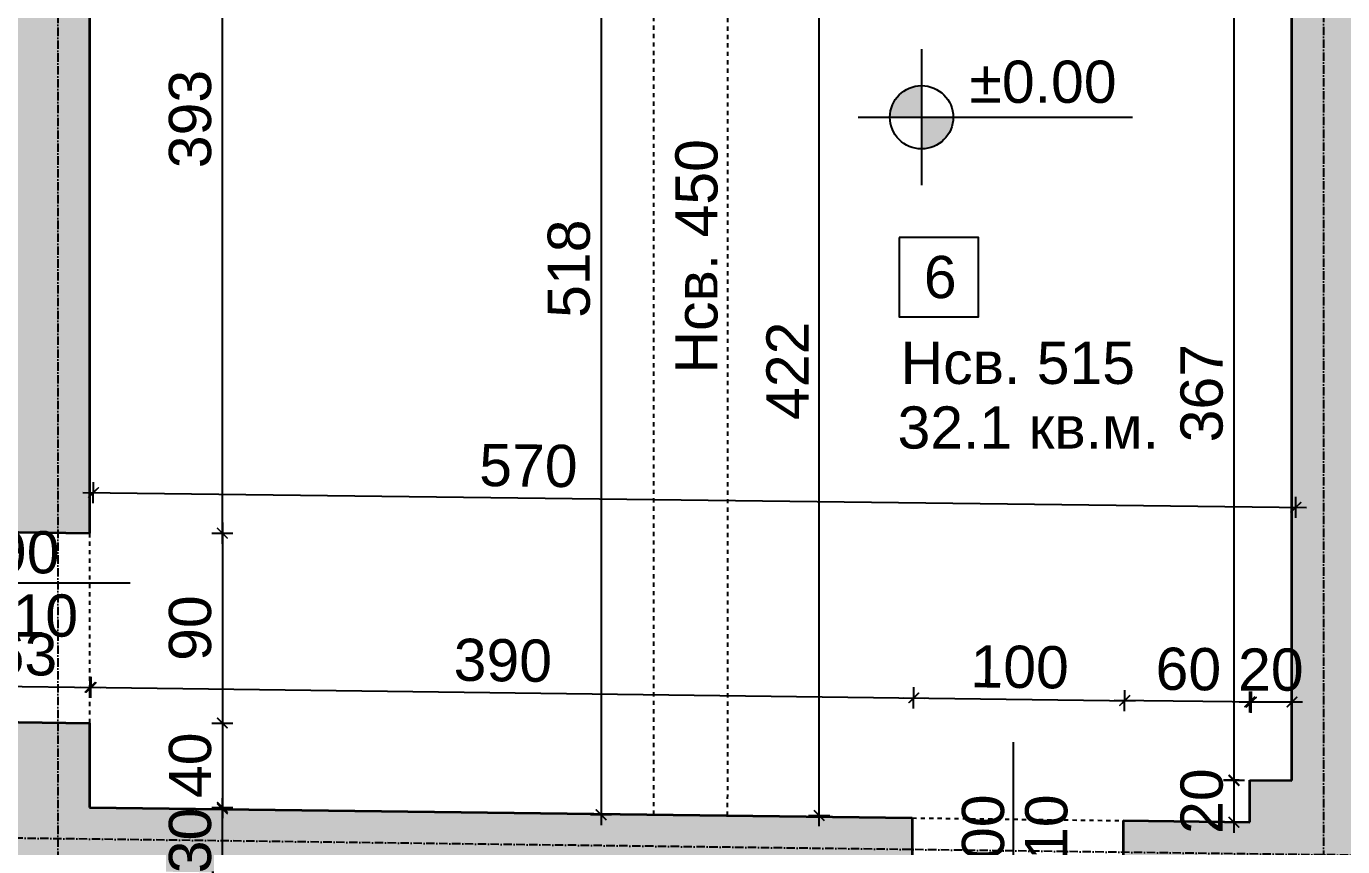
# Model space of a CAD drawing. Header units: inches. Extents: x -72385 to 39588, y -6525 to 66685.
# Drawn here: x -47170 to -46546, y 23440 to 23829 of the extents above; entities that cross this region are included whole.
import ezdxf

# ---------------------------------------------------------------- set-up
doc = ezdxf.new("R2010")
doc.units = ezdxf.units.IN
doc.header["$MEASUREMENT"] = 0
doc.linetypes.add('DashDot', pattern=[0.6, 0.4, -0.1, 0, -0.1])
doc.linetypes.add('Hidden', pattern=[0.4, 0.2, -0.2])
for name, color, linetype, lineweight in [('Надписи Hсв', 252, 'Continuous', 25), ('Надписи врати', 252, 'Continuous', 25), ('Надписи коти вътрешни', 252, 'Continuous', 25), ('Надписи нива', 252, 'Continuous', 25), ('Надписи номера на пом.', 252, 'Continuous', 25), ('Надписи площ', 252, 'Continuous', 25), ('Оси', 252, 'DashDot', 25), ('Пунктир', 253, 'Hidden', 25), ('Разрезни линии', 7, 'Continuous', 35), ('Щрих стени', 254, 'Continuous', 25)]:
    doc.layers.add(name, color=color, linetype=linetype, lineweight=lineweight)
doc.styles.add('Arial Regular', font='arial.ttf')
doc.styles.get("Standard").update_dxf_attribs({"font": 'arial.ttf'})
doc.dimstyles.new('Annotative', dxfattribs={"dimscale": 0, "dimtxt": 20, "dimasz": 5, "dimexe": 5, "dimexo": 5, "dimgap": 5, "dimtad": 1, "dimdec": 0, "dimzin": 0, "dimdsep": 46, "dimtxsty": 'Standard', "dimblk": 'ARCHTICK', "dimcen": 5, "dimdle": 5, "dimadec": 0, "dimazin": 0, "dimtfac": 1, "dimtdec": 0, "dimtofl": 0, "dimtmove": 0, "dimatfit": 3, "dimldrblk": 'ARCHTICK', "dimfxl": 5, "dimfxlon": 1, "dimtolj": 1, "dimtzin": 0, "dimarcsym": 1})

# ---------------------------------------------------------------- blocks, each defined once
blk = doc.blocks.new('_ArchTick')
at = {"color": 0, "linetype": 'ByBlock', "const_width": 0.15}
blk.add_lwpolyline([(-0.5, -0.5), (0.5, 0.5)], dxfattribs=at)
blk = doc.blocks.new('*D8171')
at = {"layer": 'Defpoints', "color": 0, "ltscale": 50, "transparency": 16777216}
for p in [(-46568, 23601.28), (-47139.84, 23459.03), (-46569.84, 23452.03)]:
    blk.add_point(p, dxfattribs=at)
at = {"layer": 'Надписи коти вътрешни', "color": 0, "lineweight": -2, "ltscale": 50, "transparency": 16777216}
for p, q in [((-47143, 23608.34), (-46563, 23601.22)), ((-47138.07, 23603.28), (-47137.94, 23613.28)), ((-46568.07, 23596.28), (-46567.94, 23606.28))]:
    blk.add_line(p, q, dxfattribs=at)
at = {"layer": 'Надписи коти вътрешни', "color": 0, "lineweight": -2, "ltscale": 50, "transparency": 16777216, "xscale": 5, "yscale": 5, "zscale": 5}
for p, rotation in [((-47138, 23608.28), 179.296269993362), ((-46568, 23601.28), 359.296269993362)]:
    blk.add_blockref('_ArchTick', p, dxfattribs=dict(at, rotation=rotation))
at = {"layer": 'Надписи коти вътрешни', "color": 0, "ltscale": 50, "transparency": 16777216, "insert": (-46931.8, 23620.96), "char_height": 20, "attachment_point": 5, "rotation": 359.29627}
blk.add_mtext('\\A1;570', dxfattribs=at)
blk = doc.blocks.new('*D2458')
at = {"layer": 'Defpoints', "color": 0, "ltscale": 50, "transparency": 16777216}
for p in [(-46749.11, 23510.97), (-47139.84, 23459.03), (-46749.84, 23454.06)]:
    blk.add_point(p, dxfattribs=at)
at = {"layer": 'Надписи коти вътрешни', "color": 0, "lineweight": -2, "ltscale": 50, "transparency": 16777216}
for p, q in [((-47139.18, 23510.94), (-47139.05, 23520.94)), ((-47144.11, 23516), (-46744.11, 23510.91)), ((-46749.18, 23505.98), (-46749.05, 23515.97))]:
    blk.add_line(p, q, dxfattribs=at)
at = {"layer": 'Надписи коти вътрешни', "color": 0, "lineweight": -2, "ltscale": 50, "transparency": 16777216, "xscale": 5, "yscale": 5, "zscale": 5}
for p, rotation in [((-47139.11, 23515.94), 179.2706286525463), ((-46749.11, 23510.97), 359.2706286525462)]:
    blk.add_blockref('_ArchTick', p, dxfattribs=dict(at, rotation=rotation))
at = {"layer": 'Надписи коти вътрешни', "color": 0, "ltscale": 50, "transparency": 16777216, "insert": (-46943.92, 23528.67), "char_height": 20, "attachment_point": 5, "rotation": 359.27063}
blk.add_mtext('\\A1;390', dxfattribs=at)
blk = doc.blocks.new('*D2459')
at = {"layer": 'Defpoints', "color": 0, "ltscale": 50, "transparency": 16777216}
for p in [(-46649.12, 23509.7), (-46749.84, 23454.06), (-46649.85, 23452.79)]:
    blk.add_point(p, dxfattribs=at)
at = {"layer": 'Надписи коти вътрешни', "color": 0, "lineweight": -2, "ltscale": 50, "transparency": 16777216}
for p, q in [((-46749.18, 23505.98), (-46749.05, 23515.97)), ((-46649.18, 23504.7), (-46649.06, 23514.7)), ((-46754.11, 23511.04), (-46644.12, 23509.64))]:
    blk.add_line(p, q, dxfattribs=at)
at = {"layer": 'Надписи коти вътрешни', "color": 0, "lineweight": -2, "ltscale": 50, "transparency": 16777216, "xscale": 5, "yscale": 5, "zscale": 5}
for p, rotation in [((-46749.11, 23510.97), 179.2706276494458), ((-46649.12, 23509.7), 359.2706276494458)]:
    blk.add_blockref('_ArchTick', p, dxfattribs=dict(at, rotation=rotation))
at = {"layer": 'Надписи коти вътрешни', "color": 0, "ltscale": 50, "transparency": 16777216, "insert": (-46698.92, 23525.55), "char_height": 20, "attachment_point": 5, "rotation": 359.27063}
blk.add_mtext('\\A1;100', dxfattribs=at)
blk = doc.blocks.new('*D2460')
at = {"layer": 'Defpoints', "color": 0, "ltscale": 50, "transparency": 16777216}
for p in [(-46649.11, 23509.7), (-46649.84, 23452.79), (-46589.84, 23452.03)]:
    blk.add_point(p, dxfattribs=at)
at = {"layer": 'Надписи коти вътрешни', "color": 0, "lineweight": -2, "ltscale": 50, "transparency": 16777216}
for p, q in [((-46649.18, 23504.7), (-46649.05, 23514.7)), ((-46584.11, 23508.87), (-46654.11, 23509.77)), ((-46589.18, 23503.94), (-46589.05, 23513.94))]:
    blk.add_line(p, q, dxfattribs=at)
at = {"layer": 'Надписи коти вътрешни', "color": 0, "lineweight": -2, "ltscale": 50, "transparency": 16777216, "xscale": 5, "yscale": 5, "zscale": 5}
for p, rotation in [((-46649.11, 23509.7), 179.2706286525496), ((-46589.11, 23508.94), 359.2706286525496)]:
    blk.add_blockref('_ArchTick', p, dxfattribs=dict(at, rotation=rotation))
at = {"layer": 'Надписи коти вътрешни', "color": 0, "ltscale": 50, "transparency": 16777216, "insert": (-46618.92, 23524.53), "char_height": 20, "attachment_point": 5, "rotation": 359.27063}
blk.add_mtext('\\A1;60', dxfattribs=at)
blk = doc.blocks.new('*D2461')
at = {"layer": 'Defpoints', "color": 0, "ltscale": 50, "transparency": 16777216}
for p in [(-46569.84, 23509.04), (-46589.84, 23472.03), (-46569.84, 23471.77)]:
    blk.add_point(p, dxfattribs=at)
at = {"layer": 'Надписи коти вътрешни', "color": 0, "lineweight": -2, "ltscale": 50, "transparency": 16777216}
for p, q in [((-46594.84, 23509.04), (-46564.84, 23509.04)), ((-46589.84, 23504.04), (-46589.84, 23514.04)), ((-46569.84, 23504.04), (-46569.84, 23514.04))]:
    blk.add_line(p, q, dxfattribs=at)
at = {"layer": 'Надписи коти вътрешни', "color": 0, "lineweight": -2, "ltscale": 50, "transparency": 16777216, "xscale": 5, "yscale": 5, "zscale": 5, "rotation": 180}
blk.add_blockref('_ArchTick', (-46589.84, 23509.04), dxfattribs=at)
at = {"layer": 'Надписи коти вътрешни', "color": 0, "lineweight": -2, "ltscale": 50, "transparency": 16777216, "xscale": 5, "yscale": 5, "zscale": 5}
blk.add_blockref('_ArchTick', (-46569.84, 23509.04), dxfattribs=at)
at = {"layer": 'Надписи коти вътрешни', "color": 0, "ltscale": 50, "transparency": 16777216, "insert": (-46579.84, 23524.25), "char_height": 20, "attachment_point": 5}
blk.add_mtext('\\A1;20', dxfattribs=at)
blk = doc.blocks.new('*D7400')
at = {"layer": 'Defpoints', "color": 0, "ltscale": 50, "transparency": 16777216}
for p in [(-47139.84, 23981.57), (-47076.9, 23981.57), (-47139.84, 23589.04)]:
    blk.add_point(p, dxfattribs=at)
at = {"layer": 'Надписи коти вътрешни', "color": 0, "lineweight": -2, "ltscale": 50, "transparency": 16777216}
for p, q in [((-47076.9, 23584.04), (-47076.9, 23986.57)), ((-47081.9, 23981.57), (-47071.9, 23981.57)), ((-47081.9, 23589.04), (-47071.9, 23589.04))]:
    blk.add_line(p, q, dxfattribs=at)
at = {"layer": 'Надписи коти вътрешни', "color": 0, "lineweight": -2, "ltscale": 50, "transparency": 16777216, "xscale": 5, "yscale": 5, "zscale": 5}
for p, rotation in [((-47076.9, 23981.57), 90), ((-47076.9, 23589.04), 270)]:
    blk.add_blockref('_ArchTick', p, dxfattribs=dict(at, rotation=rotation))
at = {"layer": 'Надписи коти вътрешни', "color": 0, "ltscale": 50, "transparency": 16777216, "insert": (-47092.11, 23785.3), "char_height": 20, "attachment_point": 5, "rotation": 90}
blk.add_mtext('\\A1;393', dxfattribs=at)
blk = doc.blocks.new('*D2462')
at = {"layer": 'Defpoints', "color": 0, "ltscale": 50, "transparency": 16777216}
for p in [(-46870.47, 23973.14), (-46897.34, 23455.59), (-46869.84, 23455.59)]:
    blk.add_point(p, dxfattribs=at)
at = {"layer": 'Надписи коти вътрешни', "color": 0, "lineweight": -2, "ltscale": 50, "transparency": 16777216}
for p, q in [((-46897.34, 23978.14), (-46897.34, 23450.59)), ((-46892.34, 23973.14), (-46902.34, 23973.14)), ((-46892.34, 23455.59), (-46902.34, 23455.59))]:
    blk.add_line(p, q, dxfattribs=at)
at = {"layer": 'Надписи коти вътрешни', "color": 0, "lineweight": -2, "ltscale": 50, "transparency": 16777216, "xscale": 5, "yscale": 5, "zscale": 5}
for p, rotation in [((-46897.34, 23973.14), 90), ((-46897.34, 23455.59), 270)]:
    blk.add_blockref('_ArchTick', p, dxfattribs=dict(at, rotation=rotation))
at = {"layer": 'Надписи коти вътрешни', "color": 0, "ltscale": 50, "transparency": 16777216, "insert": (-46912.55, 23714.37), "char_height": 20, "attachment_point": 5, "rotation": 90}
blk.add_mtext('\\A1;518', dxfattribs=at)
blk = doc.blocks.new('*D2463')
at = {"layer": 'Defpoints', "color": 0, "ltscale": 50, "transparency": 16777216}
for p in [(-46837.19, 23876.75), (-46793.97, 23876.75), (-46839.84, 23455.21)]:
    blk.add_point(p, dxfattribs=at)
at = {"layer": 'Надписи коти вътрешни', "color": 0, "lineweight": -2, "ltscale": 50, "transparency": 16777216}
for p, q in [((-46798.97, 23876.75), (-46788.97, 23876.75)), ((-46793.97, 23450.21), (-46793.97, 23881.75)), ((-46798.97, 23455.21), (-46788.97, 23455.21))]:
    blk.add_line(p, q, dxfattribs=at)
at = {"layer": 'Надписи коти вътрешни', "color": 0, "lineweight": -2, "ltscale": 50, "transparency": 16777216, "xscale": 5, "yscale": 5, "zscale": 5}
for p, rotation in [((-46793.97, 23876.75), 90), ((-46793.97, 23455.21), 270)]:
    blk.add_blockref('_ArchTick', p, dxfattribs=dict(at, rotation=rotation))
at = {"layer": 'Надписи коти вътрешни', "color": 0, "ltscale": 50, "transparency": 16777216, "insert": (-46809.01, 23665.98), "char_height": 20, "attachment_point": 5, "rotation": 90}
blk.add_mtext('\\A1;422', dxfattribs=at)
blk = doc.blocks.new('*D2399')
at = {"layer": 'Defpoints', "color": 0, "ltscale": 50, "transparency": 16777216}
for p in [(-46569.84, 23839.01), (-46597.34, 23471.77), (-46569.84, 23471.77)]:
    blk.add_point(p, dxfattribs=at)
at = {"layer": 'Надписи коти вътрешни', "color": 0, "lineweight": -2, "ltscale": 50, "transparency": 16777216}
for p, q in [((-46592.34, 23839.01), (-46602.34, 23839.01)), ((-46597.34, 23844.01), (-46597.34, 23466.77)), ((-46592.34, 23471.77), (-46602.34, 23471.77))]:
    blk.add_line(p, q, dxfattribs=at)
at = {"layer": 'Надписи коти вътрешни', "color": 0, "lineweight": -2, "ltscale": 50, "transparency": 16777216, "xscale": 5, "yscale": 5, "zscale": 5}
for p, rotation in [((-46597.34, 23839.01), 90), ((-46597.34, 23471.77), 270)]:
    blk.add_blockref('_ArchTick', p, dxfattribs=dict(at, rotation=rotation))
at = {"layer": 'Надписи коти вътрешни', "color": 0, "ltscale": 50, "transparency": 16777216, "insert": (-46612.56, 23655.39), "char_height": 20, "attachment_point": 5, "rotation": 90}
blk.add_mtext('\\A1;367', dxfattribs=at)
blk = doc.blocks.new('*D2400')
at = {"layer": 'Defpoints', "color": 0, "ltscale": 50, "transparency": 16777216}
for p in [(-46589.84, 23472.03), (-46597.34, 23452.03), (-46589.84, 23452.03)]:
    blk.add_point(p, dxfattribs=at)
at = {"layer": 'Надписи коти вътрешни', "color": 0, "lineweight": -2, "ltscale": 50, "transparency": 16777216}
for p, q in [((-46597.34, 23477.03), (-46597.34, 23447.03)), ((-46594.84, 23472.03), (-46602.34, 23472.03)), ((-46594.84, 23452.03), (-46602.34, 23452.03))]:
    blk.add_line(p, q, dxfattribs=at)
at = {"layer": 'Надписи коти вътрешни', "color": 0, "lineweight": -2, "ltscale": 50, "transparency": 16777216, "xscale": 5, "yscale": 5, "zscale": 5}
for p, rotation in [((-46597.34, 23472.03), 90), ((-46597.34, 23452.03), 270)]:
    blk.add_blockref('_ArchTick', p, dxfattribs=dict(at, rotation=rotation))
at = {"layer": 'Надписи коти вътрешни', "color": 0, "ltscale": 50, "transparency": 16777216, "insert": (-46612.55, 23462.03), "char_height": 20, "attachment_point": 5, "rotation": 90}
blk.add_mtext('\\A1;20', dxfattribs=at)
blk = doc.blocks.new('*D7399')
at = {"layer": 'Defpoints', "color": 0, "ltscale": 50, "transparency": 16777216}
for p in [(-47139.84, 23589.04), (-47139.84, 23499.03), (-47076.9, 23499.03)]:
    blk.add_point(p, dxfattribs=at)
at = {"layer": 'Надписи коти вътрешни', "color": 0, "lineweight": -2, "ltscale": 50, "transparency": 16777216}
for p, q in [((-47081.9, 23589.04), (-47071.9, 23589.04)), ((-47076.9, 23594.04), (-47076.9, 23494.03)), ((-47081.9, 23499.03), (-47071.9, 23499.03))]:
    blk.add_line(p, q, dxfattribs=at)
at = {"layer": 'Надписи коти вътрешни', "color": 0, "lineweight": -2, "ltscale": 50, "transparency": 16777216, "xscale": 5, "yscale": 5, "zscale": 5}
for p, rotation in [((-47076.9, 23589.04), 90), ((-47076.9, 23499.03), 270)]:
    blk.add_blockref('_ArchTick', p, dxfattribs=dict(at, rotation=rotation))
at = {"layer": 'Надписи коти вътрешни', "color": 0, "ltscale": 50, "transparency": 16777216, "insert": (-47092.11, 23544.03), "char_height": 20, "attachment_point": 5, "rotation": 90}
blk.add_mtext('\\A1;90', dxfattribs=at)
blk = doc.blocks.new('*D7398')
at = {"layer": 'Defpoints', "color": 0, "ltscale": 50, "transparency": 16777216}
for p in [(-47139.84, 23499.03), (-47139.84, 23459.03), (-47076.9, 23459.03)]:
    blk.add_point(p, dxfattribs=at)
at = {"layer": 'Надписи коти вътрешни', "color": 0, "lineweight": -2, "ltscale": 50, "transparency": 16777216}
for p, q in [((-47076.9, 23504.03), (-47076.9, 23454.03)), ((-47081.9, 23499.03), (-47071.9, 23499.03)), ((-47081.9, 23459.03), (-47071.9, 23459.03))]:
    blk.add_line(p, q, dxfattribs=at)
at = {"layer": 'Надписи коти вътрешни', "color": 0, "lineweight": -2, "ltscale": 50, "transparency": 16777216, "xscale": 5, "yscale": 5, "zscale": 5}
for p, rotation in [((-47076.9, 23499.03), 90), ((-47076.9, 23459.03), 270)]:
    blk.add_blockref('_ArchTick', p, dxfattribs=dict(at, rotation=rotation))
at = {"layer": 'Надписи коти вътрешни', "color": 0, "ltscale": 50, "transparency": 16777216, "insert": (-47092.11, 23479.03), "char_height": 20, "attachment_point": 5, "rotation": 90}
blk.add_mtext('\\A1;40', dxfattribs=at)
blk = doc.blocks.new('*D2770')
at = {"layer": 'Defpoints', "color": 0, "ltscale": 50, "transparency": 16777216}
for p in [(-47139.62, 23515.95), (-47202.34, 23499.83), (-47139.84, 23499.03)]:
    blk.add_point(p, dxfattribs=at)
at = {"layer": 'Надписи коти вътрешни', "color": 0, "lineweight": -2, "ltscale": 50, "transparency": 16777216}
for p, q in [((-47202.19, 23511.74), (-47202.06, 23521.74)), ((-47139.69, 23510.95), (-47139.56, 23520.95)), ((-47207.12, 23516.81), (-47134.62, 23515.88))]:
    blk.add_line(p, q, dxfattribs=at)
at = {"layer": 'Надписи коти вътрешни', "color": 0, "lineweight": -2, "ltscale": 50, "transparency": 16777216, "xscale": 5, "yscale": 5, "zscale": 5}
for p, rotation in [((-47202.12, 23516.74), 179.270628652548), ((-47139.62, 23515.95), 359.2706286525479)]:
    blk.add_blockref('_ArchTick', p, dxfattribs=dict(at, rotation=rotation))
at = {"layer": 'Надписи коти вътрешни', "color": 0, "ltscale": 50, "transparency": 16777216, "insert": (-47170.68, 23531.56), "char_height": 20, "attachment_point": 5, "rotation": 359.27063}
blk.add_mtext('\\A1;63', dxfattribs=at)
blk = doc.blocks.new('*D7397')
at = {"layer": 'Defpoints', "color": 0, "ltscale": 10, "transparency": 16777216}
for p in [(-47089.18, 23458.38), (-47076.9, 23458.38), (-47089.19, 23428.38)]:
    blk.add_point(p, dxfattribs=at)
at = {"layer": 'Надписи коти вътрешни', "color": 0, "lineweight": -2, "ltscale": 10, "transparency": 16777216}
for p, q in [((-47081.9, 23458.38), (-47071.9, 23458.38)), ((-47076.9, 23423.38), (-47076.9, 23463.38)), ((-47081.9, 23428.38), (-47071.9, 23428.38))]:
    blk.add_line(p, q, dxfattribs=at)
at = {"layer": 'Надписи коти вътрешни', "color": 0, "lineweight": -2, "ltscale": 10, "transparency": 16777216, "xscale": 5, "yscale": 5, "zscale": 5}
for p, rotation in [((-47076.9, 23458.38), 89.99220390812448), ((-47076.9, 23428.38), 269.9922039081245)]:
    blk.add_blockref('_ArchTick', p, dxfattribs=dict(at, rotation=rotation))
at = {"layer": 'Надписи коти вътрешни', "color": 0, "ltscale": 10, "transparency": 16777216, "insert": (-47092.12, 23443.38), "char_height": 20, "attachment_point": 5, "rotation": 89.9922}
blk.add_mtext('\\A1;30', dxfattribs=at)

msp = doc.modelspace()

# ---------------------------------------------------------------- hatches: boundary and pattern name
at = {"layer": 'Надписи нива', "ltscale": 50}
h = msp.add_hatch(color=256, dxfattribs=at)
h.dxf.hatch_style = 1
h.paths.add_polyline_path([(-46745.43, 23771.14, 0.414214), (-46730.43, 23786.14), (-46745.43, 23786.14)])
h.paths.add_polyline_path([(-46745.43, 23786.14), (-46745.43, 23801.14, 0.414214), (-46760.43, 23786.14)])
at = {"layer": 'Щрих стени', "ltscale": 10}
h = msp.add_hatch(color=256, dxfattribs=at)
h.dxf.hatch_style = 1
h.paths.add_polyline_path([(-48702.34, 22246.32), (-48667.34, 22245.87), (-48667.34, 22280.88), (-48702.34, 22281.32)])
h.paths.add_polyline_path([(-48367.34, 22322.06), (-48402.34, 22322.51), (-48402.34, 22242.5), (-48367.34, 22242.05)])
h.paths.add_polyline_path([(-48102.34, 22273.68), (-48102.34, 22238.68), (-48067.34, 22238.24), (-48067.34, 22273.24)])
h.paths.add_polyline_path([(-47802.34, 22234.86), (-47767.34, 22234.42), (-47767.34, 22314.42), (-47802.34, 22314.87)])
h.paths.add_polyline_path([(-47809.84, 22842.51), (-47834.84, 22842.82), (-47834.84, 22807.82), (-47809.84, 22807.5), (-47759.84, 22806.87), (-47759.84, 22896.87), (-47809.84, 22897.51)])
h.paths.add_polyline_path([(-48409.84, 22815.14), (-48359.84, 22814.51), (-48359.84, 22904.51), (-48409.84, 22905.15)])
h.paths.add_polyline_path([(-47347.34, 23021.63), (-47347.34, 23051.64), (-48824.84, 23070.45), (-48824.84, 23040.44)])
h.paths.add_polyline_path([(-47139.84, 23053.99), (-47202.34, 23054.79), (-47202.34, 23049.79), (-47257.34, 23050.49), (-47257.34, 23020.49), (-47202.34, 23019.79), (-47202.34, 22849.77), (-47212.34, 22849.9), (-47212.34, 22829.9), (-47202.34, 22829.77), (-47202.34, 22262.23), (-47502.34, 22266.05), (-47502.34, 22231.04), (-47137.34, 22226.4), (-47137.34, 22306.4), (-47139.84, 22306.43), (-47139.84, 22828.98), (-46989.84, 22827.07), (-46989.84, 22857.07), (-47119.84, 22858.72), (-47119.84, 22868.73), (-47139.84, 22868.98)])
h.paths.add_polyline_path([(-47202.34, 23499.83), (-47202.34, 23459.82), (-47407.34, 23462.43), (-47407.34, 23432.43), (-47202.34, 23429.82), (-47202.34, 23214.8), (-47139.84, 23214.01), (-47139.84, 23429.03), (-46749.84, 23424.06), (-46749.84, 23454.06), (-47139.84, 23459.03), (-47139.84, 23499.03)])
h.paths.add_polyline_path([(-47139.84, 23981.57), (-47137.34, 23981.54), (-47137.34, 24061.54), (-47202.34, 24062.37), (-47202.34, 23589.83), (-47139.84, 23589.04)])
h.paths.add_polyline_path([(-47809.84, 23467.56), (-47974.84, 23469.66), (-47974.84, 23439.66), (-47834.84, 23437.87), (-47834.84, 23407.82), (-47809.84, 23407.5), (-47809.84, 23407.5), (-47759.84, 23406.87), (-47759.84, 23436.92), (-47567.34, 23434.47), (-47567.34, 23464.47), (-47759.84, 23466.92), (-47759.84, 23496.87), (-47769.84, 23497), (-47769.84, 23989.59), (-47767.34, 23989.56), (-47767.34, 24069.57), (-47802.34, 24070.01), (-47802.34, 23990), (-47799.84, 23989.97), (-47799.84, 23497.38), (-47809.84, 23497.51)])
h.paths.add_polyline_path([(-46837.34, 24057.73), (-46872.34, 24058.17), (-46872.34, 23973.16), (-46842.34, 23972.78), (-46842.34, 23992.78), (-46837.34, 23992.72)])
h.paths.add_polyline_path([(-46539.84, 23816.42), (-46379.84, 23814.38), (-46379.84, 23419.35), (-46339.84, 23418.84), (-46339.84, 23448.84), (-46349.84, 23448.97), (-46349.84, 23814), (-46159.84, 23811.58), (-46159.84, 23446.55), (-46179.84, 23446.81), (-46179.84, 23416.8), (-46089.84, 23415.66), (-46089.84, 23445.66), (-46129.84, 23446.17), (-46129.84, 23841.2), (-46539.84, 23846.42), (-46539.84, 24006.43), (-46537.34, 24006.4), (-46537.34, 24073.91), (-46572.34, 24074.35), (-46572.34, 24006.85), (-46569.84, 24006.82), (-46569.84, 23471.77), (-46589.84, 23472.03), (-46589.84, 23452.03), (-46649.84, 23452.79), (-46649.84, 23422.79), (-46539.84, 23421.39)])
h.paths.add_polyline_path([(-45939.84, 23998.8), (-45937.34, 23998.76), (-45937.34, 24066.27), (-45972.34, 24066.72), (-45972.34, 23999.21), (-45969.84, 23999.18), (-45969.84, 23444.13), (-45989.84, 23444.39), (-45989.84, 23414.39), (-45909.84, 23413.37), (-45909.84, 23443.37), (-45919.84, 23443.5), (-45919.84, 23463.5), (-45939.84, 23463.75), (-45939.84, 23563.76), (-45909.84, 23563.38), (-45909.84, 23578.38), (-45939.84, 23578.76), (-45939.84, 23668.77), (-45804.84, 23667.05), (-45804.84, 23577.04), (-45809.84, 23577.11), (-45809.84, 23562.11), (-45804.84, 23562.04), (-45804.84, 23442.03), (-45809.84, 23442.1), (-45809.84, 23412.09), (-45779.84, 23411.71), (-45779.84, 23441.71), (-45789.84, 23441.84), (-45789.84, 23666.86), (-45779.84, 23666.73), (-45779.84, 23681.73), (-45939.84, 23683.77)])
h.paths.add_polyline_path([(-45679.84, 23440.44), (-45679.84, 23410.44), (-45549.84, 23408.78), (-45549.84, 23438.79), (-45639.84, 23439.93), (-45639.84, 24007.48), (-45637.34, 24007.45), (-45637.34, 24042.45), (-45672.34, 24042.89), (-45672.34, 24007.89), (-45669.84, 24007.86), (-45669.84, 23680.33), (-45679.84, 23680.46), (-45679.84, 23665.46), (-45669.84, 23665.33), (-45669.84, 23440.31)])
h.paths.add_polyline_path([(-46159.84, 24001.6), (-46129.84, 24001.21), (-46129.84, 24068.72), (-46159.84, 24069.1)], flags=17)
h.paths.add_polyline_path([(-46349.84, 24071.52), (-46379.84, 24071.9), (-46379.84, 24004.4), (-46349.84, 24004.02)], flags=17)

# ---------------------------------------------------------------- linework, layer by layer
at = {"layer": 'Надписи врати', "ltscale": 50}
for p, q in [((-47220.58, 23565.48), (-47120.58, 23565.48)), ((-46701.79, 23389.95), (-46701.79, 23489.95))]:
    msp.add_line(p, q, dxfattribs=at)
at = {"layer": 'Надписи нива', "ltscale": 50}
for p, q in [((-46745.43, 23818.46), (-46745.43, 23753.95)), ((-46775.43, 23786.14), (-46645.43, 23786.14))]:
    msp.add_line(p, q, dxfattribs=at)
msp.add_circle((-46745.43, 23786.14), 15, dxfattribs=at)
at = {"layer": 'Надписи номера на пом.', "ltscale": 50}
msp.add_lwpolyline([(-46755.97, 23729.12), (-46755.97, 23691.62), (-46718.47, 23691.62), (-46718.47, 23729.12)], close=True, dxfattribs=at)
at = {"layer": 'Оси', "ltscale": 10}
for p, q in [((-46554.84, 24536.67), (-46554.84, 21736.44)), ((-39839.84, 23351.09), (-52799.84, 23516.08))]:
    msp.add_line(p, q, dxfattribs=at)
msp.add_lwpolyline([(-47134.84, 24544.04), (-47134.84, 24523.79), (-47154.84, 24524.04), (-47154.84, 21764.34), (-47134.84, 21764.08), (-47134.84, 21743.83)], dxfattribs=at)
at = {"layer": 'Пунктир', "ltscale": 10}
for p, q in [((-46837.35, 23455.18), (-46837.15, 23992.72)), ((-46872.34, 23455.62), (-46872.34, 23973.16)), ((-47139.84, 23589.04), (-47139.84, 23499.03)), ((-46749.84, 23454.06), (-46649.85, 23452.79))]:
    msp.add_line(p, q, dxfattribs=at)
at = {"layer": 'Разрезни линии', "ltscale": 50}
for p, q in [((-46569.84, 23471.77), (-46569.84, 24006.82)), ((-47139.84, 23981.57), (-47139.84, 23589.04)), ((-47202.34, 23589.83), (-47139.84, 23589.04)), ((-47202.34, 23499.83), (-47139.84, 23499.03)), ((-47139.84, 23499.03), (-47139.84, 23459.03)), ((-46589.84, 23472.03), (-46569.84, 23471.77)), ((-46589.84, 23452.03), (-46589.84, 23472.03)), ((-47139.84, 23459.03), (-46749.84, 23454.06)), ((-46749.84, 23454.06), (-46749.84, 23424.06)), ((-46649.84, 23452.79), (-46589.84, 23452.03)), ((-46649.84, 23452.79), (-46649.84, 23422.79))]:
    msp.add_line(p, q, dxfattribs=at)

# ---------------------------------------------------------------- texts
at = {"layer": 'Надписи Hсв', "ltscale": 100, "insert": (-46862.17, 23664.67), "char_height": 20, "width": 180.4891, "attachment_point": 1, "rotation": 90, "style": 'Arial Regular'}
msp.add_mtext('\\pxt8;Hсв. 450', dxfattribs=at)
at = {"layer": 'Надписи Hсв', "ltscale": 100, "insert": (-46755.34, 23679.74), "char_height": 20, "width": 180.4891, "attachment_point": 1, "style": 'Arial Regular'}
msp.add_mtext('\\pxt8;Hсв. 515', dxfattribs=at)
at = {"layer": 'Надписи врати', "ltscale": 100, "char_height": 20, "width": 180.4891, "attachment_point": 1, "style": 'Arial Regular'}
for s, insert in [('90', (-47185.14, 23590)), ('210', (-47191.91, 23560))]:
    msp.add_mtext(s, dxfattribs=dict(at, insert=insert))
at = {"layer": 'Надписи врати', "ltscale": 100, "char_height": 20, "width": 180.4891, "attachment_point": 1, "rotation": 90, "style": 'Arial Regular'}
for s, insert in [('100', (-46726.31, 23418.61)), ('210', (-46696.31, 23418.61))]:
    msp.add_mtext(s, dxfattribs=dict(at, insert=insert))
at = {"layer": 'Надписи нива', "ltscale": 100, "insert": (-46722.67, 23812.98), "char_height": 20, "width": 180.4891, "attachment_point": 1, "style": 'Arial Regular'}
msp.add_mtext('±0.00', dxfattribs=at)
at = {"layer": 'Надписи номера на пом.', "ltscale": 100, "insert": (-46826.82, 23720.43), "char_height": 20, "width": 180.4891, "attachment_point": 1, "style": 'Arial Regular'}
msp.add_mtext('\\pxqc;6', dxfattribs=at)
at = {"layer": 'Надписи площ', "ltscale": 100, "insert": (-46756.82, 23649.12), "char_height": 20, "width": 180.4891, "attachment_point": 1, "style": 'Arial Regular'}
msp.add_mtext('32.1 кв.м.', dxfattribs=at)

# ---------------------------------------------------------------- dimensions: what is measured, and where the dimension line sits
at = {"layer": 'Надписи коти вътрешни', "ltscale": 50}
for base, p1, p2, picture, middle in [((-47076.9, 23981.57), (-47139.84, 23589.04), (-47139.84, 23981.57), '*D7400', (-47092.11, 23785.3)), ((-46897.34, 23455.59), (-46870.47, 23973.14), (-46869.84, 23455.59), '*D2462', (-46912.55, 23714.37)), ((-46793.97, 23876.75), (-46839.84, 23455.21), (-46837.19, 23876.75), '*D2463', (-46809.01, 23665.98)), ((-46597.34, 23471.77), (-46569.84, 23839.01), (-46569.84, 23471.77), '*D2399', (-46612.56, 23655.39)), ((-47076.9, 23499.03), (-47139.84, 23589.04), (-47139.84, 23499.03), '*D7399', (-47092.11, 23544.03)), ((-47076.9, 23459.03), (-47139.84, 23499.03), (-47139.84, 23459.03), '*D7398', (-47092.11, 23479.03))]:
    dim = msp.add_linear_dim(base=base, p1=p1, p2=p2, angle=90, dimstyle='Annotative', override={"dimscale": 0, "dimtix": 0, "dimtofl": 0, "dimtmove": 0, "dimatfit": 3}, dxfattribs=at)
    dim.commit()
    dim.dimension.update_dxf_attribs({"geometry": picture, "text_midpoint": middle})
for base, p1, p2, angle, picture, middle, dimtype in [((-46568, 23601.28), (-47139.84, 23459.03), (-46569.84, 23452.03), 359.29627, '*D8171', (-46931.99, 23605.75), 129), ((-46597.34, 23452.03), (-46589.84, 23472.03), (-46589.84, 23452.03), 90, '*D2400', (-46597.34, 23462.03), 128)]:
    dim = msp.add_linear_dim(base=base, p1=p1, p2=p2, angle=angle, dimstyle='Annotative', override={"dimscale": 0, "dimtix": 0, "dimtofl": 0, "dimtmove": 0, "dimatfit": 3}, dxfattribs=at)
    dim.commit()
    dim.dimension.update_dxf_attribs({"geometry": picture, "text_midpoint": middle, "dimtype": dimtype})
for p1, p2, distance, picture, middle in [((-47202.34, 23499.83), (-47139.84, 23499.03), 16.92, '*D2770', (-47170.68, 23531.56)), ((-47139.84, 23459.03), (-46749.84, 23454.06), 56.92, '*D2458', (-46943.92, 23528.67)), ((-46749.84, 23454.06), (-46649.85, 23452.79), 56.92, '*D2459', (-46698.92, 23525.55)), ((-46589.84, 23452.03), (-46649.84, 23452.79), -56.92, '*D2460', (-46618.92, 23524.53))]:
    dim = msp.add_aligned_dim(p1=p1, p2=p2, distance=distance, dimstyle='Annotative', override={"dimscale": 0, "dimtix": 0, "dimtofl": 0, "dimtmove": 0, "dimatfit": 3}, dxfattribs=at)
    dim.commit()
    dim.dimension.update_dxf_attribs({"geometry": picture, "text_midpoint": middle})
dim = msp.add_linear_dim(base=(-46569.84, 23509.04), p1=(-46589.84, 23472.03), p2=(-46569.84, 23471.77), dimstyle='Annotative', override={"dimscale": 0, "dimtix": 0, "dimtofl": 0, "dimtmove": 0, "dimatfit": 3}, dxfattribs=at)
dim.commit()
dim.dimension.update_dxf_attribs({"geometry": '*D2461', "text_midpoint": (-46579.84, 23509.04), "dimtype": 128})
at = {"layer": 'Надписи коти вътрешни', "ltscale": 10}
dim = msp.add_linear_dim(base=(-47076.9, 23458.38), p1=(-47089.19, 23428.38), p2=(-47089.18, 23458.38), angle=89.9922, dimstyle='Annotative', override={"dimscale": 0, "dimtix": 0, "dimtofl": 0, "dimtmove": 0, "dimatfit": 3}, dxfattribs=at)
dim.commit()
dim.dimension.update_dxf_attribs({"geometry": '*D7397', "text_midpoint": (-47076.9, 23443.38), "dimtype": 129})

doc.saveas('drawing.dxf')
